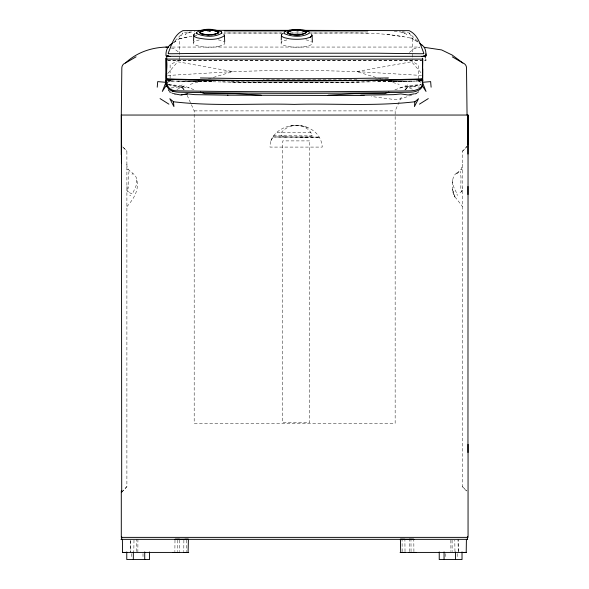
<?xml version="1.0" encoding="UTF-8"?>
<svg xmlns="http://www.w3.org/2000/svg" width="589" height="589" viewBox="0 0 589 589"><rect width="100%" height="100%" fill="white"/><g stroke="black" fill="none" stroke-linecap="round" stroke-linejoin="round"><path stroke-width="0.44" stroke-dasharray="2.94 2.21" d="M175.441 94.262L170.066 92.598L170.066 89.329M177.812 540.113L177.723 551.621M186.713 540.113L186.625 551.621M452.094 540.172L452.153 551.562M174.992 540.12L174.867 551.606M183.886 540.12L183.768 551.606M450.865 540.187L450.916 551.562M130.625 540.187L130.508 552.423L130.758 540.128M133.99 540.172L133.813 551.554M179.505 540.091L179.358 551.621M136.633 551.562L136.692 539.296M137.863 552.423L137.922 539.296M193.523 42.666L193.59 40.921M281.159 42.666L281.225 40.921M460.812 188.473L460.988 177.274L460.333 171.355M456.468 173.114L456.983 173.409L458.779 171.929C451.837 174.344 452.124 182.921 452.293 188.907C452.676 196.483 458.816 200.761 462.461 206.658M270.542 141.426L269.976 147.088L322.257 147.088C320.504 120.804 279.775 117.793 270.542 141.426L273.686 135.757L312.067 135.868C310.116 126.156 297.033 124.161 288.838 126.068M129.02 171.355L128.373 177.274L128.542 188.473M183.554 89.594L181.633 86.863L182.075 84.787M456.983 173.409L461.121 169.249L462.461 164.235M132.046 174.484L132.378 173.409M460.016 192.618L461.121 191.955L462.461 187.839M187.169 95.322L194.186 110.894L194.186 423.314L395.153 423.314L395.153 110.894L402.162 95.322M285.385 137.001L273.082 136.979L273.686 135.757M173.534 42.629L179.328 38.705L182.862 32.991L189.651 31.585M126.893 206.658C133.453 199.111 139.49 190.232 136.685 179.549C136.206 172.319 126.156 172.098 126.893 164.235M415.208 93.548L418.278 92.598L419.213 91.243M405.784 89.594L407.706 86.863L407.257 84.787M461.121 191.955L462.461 190.166M167.718 73.522L177.716 61.779L232.743 71.586L271.735 70.525L317.596 70.525L356.595 71.586L421.555 75.458M467.048 146.271L462.461 151.233L462.461 486.654L467.659 492.235M404.827 89.962L407.706 86.863M121.702 492.235L126.893 486.654L126.893 151.233L121.732 145.645M405.07 89.83L406.918 87.901L420.804 84.86M121.481 492.205L126.893 486.624M462.461 151.263L467.865 145.674M175.036 40.737L182.862 32.991M409.421 52.392L414.428 48.467L419.78 47.525M173.534 42.68L176.251 40.788M168.02 82.202L170.111 80.759L170.111 64.952L178.386 60.078M415.009 94.262L418.484 91.943M126.893 169.927L128.24 169.249M176.891 89.513L184.166 86.031L194.436 89.859M190.63 31.777L185.13 34.28L191.602 31.946L195.121 31.791M411.777 94.991L401.521 98.827L394.468 99.548L371.225 96.478M394.895 89.859L405.166 86.031L421.584 84.463M199.288 39.905L195.357 41.134A16.19 4.16 0 0 0 196.903 45.677L201.607 46.708A15.491 3.983 0 0 0 218.99 46.303M218.99 46.303L222.922 45.073A16.19 4.16 0 0 0 224.203 41.944M286.924 39.905L282.992 41.134A16.19 4.16 0 0 0 284.539 45.677L289.243 46.708A15.491 3.983 0 0 0 306.619 46.303L310.55 45.073A16.19 4.16 0 0 0 311.839 41.944M179.328 59.732L179.328 38.705L193.067 36.054M179.328 38.764L188.517 36.754M190.181 84.367L201.475 80.973M208.418 78.889L232.743 71.586L167.784 75.488M312.067 135.868L306.788 137.163L275.35 137.001M400.034 87.945L420.708 84.713M171.112 88.004L184.166 86.031L167.769 84.463M193.972 35.981L197.609 35.414M409.966 60.078L418.234 64.952L418.234 80.759L421.695 80.406M389.484 81.275L403.892 80.987M416.504 80.73L421.776 80.627M390.809 81.576L421.79 80.958L358.826 82.048A933.086 161.04 0 0 1 230.498 82.114L167.563 80.958L198.545 81.576M207.453 31.239L210.987 31.173M129.72 195.541L130.839 195.526M299.875 137.046L319.496 137.163L273.082 136.979M367.86 33.006L310.388 33.006C343.667 33.404 377.402 30.996 410.209 37.99M172.312 47.054L419.707 47.054M167.556 60.652L422.026 60.652M424.264 60.652L426.024 60.652L426.024 59.047M167.696 60.682L421.658 60.682M194.186 110.894L395.153 110.894M277.161 132.694L311.169 132.694M319.496 137.163L285.105 136.979L281.439 135.757L281.144 132.694C287.587 124.706 299.668 123.425 308.503 127.99M230.984 81.731L262.687 82.011M212.003 81.459L184.931 80.98M167.821 80.641L172.319 80.73M421.503 80.759L422.099 80.774M394.277 31.673L400.439 31.946L406.903 34.28L399.843 31.055M420.848 87.246L405.166 86.031L412.661 89.359M167.519 80.494L170.111 80.759M387.157 34.434L403.517 36.754M167.747 84.573L189.305 87.945M171.244 47.996L173.917 48.467L178.923 52.392M402.383 31.585L409.178 32.991L418.227 41.819M305.868 39.838L309.004 40.531A16.19 4.16 0 0 1 311.338 41.569M218.232 39.838L221.368 40.531A16.19 4.16 0 0 1 223.71 41.569M168.55 84.86L182.421 87.901L184.261 89.83M380.914 78.889L356.595 71.586L411.615 61.779L421.621 73.5M387.864 80.973L399.151 84.367M410.209 37.932L412.705 38.764L418.507 42.68M173.497 93.548L170.427 92.598L168.101 89.211M129.337 192.618L132.378 194.053C134.233 189.349 137.612 184.917 136.685 179.549M461.121 169.249L462.461 169.927M409.178 32.991L412.705 38.764L415.782 40.788M418.234 80.759L422.416 83.638M462.461 486.624L466.672 490.968M122.696 146.919L126.893 151.263M181.633 86.863L184.504 89.962M416.997 40.737L418.102 42.165M126.893 190.166L128.24 191.955L127.57 191.027L126.893 185.513M168.211 89.889L170.066 92.598M456.468 192.625C454.288 188.59 451.977 184.305 452.676 179.549M456.983 194.053L457.307 195.541M458.257 551.613L458.014 539.296M454.973 551.554L454.796 540.172M413.92 551.606L413.795 540.12M405.018 551.606L404.901 540.12M411.063 551.621L410.975 540.113M402.169 551.621L402.073 540.113M409.429 551.621L409.289 540.091M458.271 551.562L458.154 539.296M457.189 553.631L457.189 558.703M445.792 553.631L445.792 558.703M425.302 58.915L425.302 60.652M418.278 90.964L418.278 92.598M412.705 38.705L412.705 59.732M142.994 553.631L142.994 558.703M131.605 553.631L131.605 558.703M421.584 80.862A943.018 161.585 0 0 1 417.078 80.965M411.667 81.083A943.018 161.585 0 0 1 377.306 81.709M369.148 81.827A943.018 161.585 0 0 1 220.205 81.827M212.047 81.709A943.018 161.585 0 0 1 177.694 81.083M172.275 80.965A943.018 161.585 0 0 1 167.769 80.862M359.054 82.121A952.023 163.065 0 0 1 230.299 82.121M296.709 31.224A15.211 3.909 0 0 1 298.424 31.246M209.073 31.224A15.211 3.909 0 0 1 210.788 31.246M388.114 78.919A950.344 162.395 0 0 1 375.649 79.117M356.934 79.36A950.344 162.395 0 0 1 263.136 79.64M281.652 33.006L224.181 33.006L281.652 33.058M303.202 33.006L289.729 33.006L303.202 33.058M309.483 140.896L282.757 140.896L282.757 422.784L309.483 422.784L309.483 140.896M454.855 197.02L452.293 188.907L454.855 197.02"/><path stroke-width="0.88" d="M121.415 163.146L121.444 115.046L121.702 492.235M166.643 61.433C168.012 72.013 160.65 91.428 178.253 90.853C255.854 92.127 333.499 92.053 411.1 90.853L415.061 90.316L418.484 89.072L421.025 87.334L422.32 85.398L422.711 59.106L166.665 59.091L166.643 78.955L199.369 79.684M422.711 68.692L422.711 78.955L389.476 79.692M467.96 452.521L468.056 115.046L121.297 115.046L121.297 154.797M467.96 154.075L468.056 115.046L467.96 144.055M121.452 149.923L121.489 145.674M167.85 79.191C165.457 78.786 167.18 82.158 166.68 83.439C165.995 89.631 173.387 91.972 178.342 92.193C255.876 93.71 333.477 93.71 411.012 92.193C415.967 91.972 423.358 89.631 422.674 83.439C422.173 82.158 423.896 78.786 421.503 79.191M179.704 539.296L188.406 539.259L188.082 552.423M166.812 79L166.797 80.59L166.643 79.39L198.522 80.045M121.297 115.046L121.835 67.838A5.191 5.191 0 0 1 125.509 62.971C137.208 51.942 152.757 47.01 168.645 47.054M422.696 80.56L422.711 79.39L390.831 80.045M466.414 539.296L466.208 552.423L465.7 552.423M422.607 77.623L422.666 58.215M193.59 40.921L193.803 34.825L194.966 33.455M281.255 40.052L281.439 34.825M157.234 87.194L157.705 81.606L165.929 82.327L166.37 85.258L162.321 91.435L165.929 82.327L165.686 58.215M414.892 101.757L414.428 106.565L418.529 98.716L414.892 101.757C374.913 106.506 334.353 103.259 294.176 104.378C253.992 103.259 213.439 106.506 173.46 101.757L169.823 98.716L173.924 106.565L173.46 101.757M166.621 85.987L165.951 84.286L166.289 83.638L166.959 86.082M196.439 32.417C203.573 28.007 213.814 28.64 221.398 31.828L221.839 33.131C214.705 37.541 204.464 36.901 196.881 33.713L196.439 32.417L196.881 33.713M217.105 33.647L218.151 32.8L217.856 31.835C212.46 29.568 205.178 29.111 200.105 32.255L200.422 33.175C205.811 35.443 213.1 35.907 218.166 32.763L217.856 31.835C212.46 29.56 205.23 29.148 200.127 32.218L200.422 33.175L202.064 34M223.938 34.125L224.468 35.693C216.715 40.987 205.922 39.492 197.131 37.792A15.903 4.086 0 0 1 193.803 34.825M285.562 31.173L284.075 32.417L284.516 33.713C292.1 36.901 302.341 37.541 309.475 33.131L309.034 31.828C302.856 28.647 295.442 29.251 288.757 30.172M283.243 33.323A15.903 4.086 0 0 0 284.759 37.792L289.383 38.8A15.211 3.909 0 0 0 306.442 38.395L310.307 37.195L312.104 35.693L311.574 34.125M310.307 37.195L312.104 35.693L312.325 41.797M172.172 43.571C167.453 45.883 165.59 50.904 166.01 55.903L170.015 56.47M170.125 45.051L172.172 43.63M166.739 59.783L166.739 56.316L168.27 55.307M166.606 86.082L165.929 83.638L167.328 82.681M422.026 56.47L425.302 56.367L426.024 55.852C426.016 51.847 425.633 47.37 421.908 44.992M419.434 104.157L428.284 98.599M125.509 62.971L136.059 56.838M172.04 91.825L173.659 91.052M388.902 92.09L384.624 93.68L354.225 93.68L328.117 95.19M400.711 552.423L400.38 539.259L409.083 539.296M200.466 31.003L206.356 29.759M288.102 31.003L293.992 29.759M414.442 93.791L408.089 94.991L400.866 93.916L393.82 94.652L360.74 95.175M181.162 94.858L187.479 93.916M215.338 34.258L208.079 34.81M211.694 34.788L217.812 33.477L218.968 32.52L218.622 31.511L216.833 30.621M422.416 82.327L430.64 81.606L431.111 87.194M425.302 58.046L425.302 56.316L166.739 56.316M358.834 80.509L391 80.038M326.777 80.781L359.032 80.502M184.865 539.266L188.362 539.244M326.895 80.781L262.458 80.781M123.418 552.423L122.586 552.423L122.372 539.296M402.184 552.43L405.033 552.423M411.078 552.43L413.934 552.423M124.515 552.423L126.576 552.423M174.94 552.423L172.827 552.423M179.652 552.423L177.539 552.423M411.255 552.423L409.141 552.423M415.959 552.423L413.846 552.423M287.94 30.348L217.172 30.341M304.992 30.348L409.178 30.657C418.278 35.016 420.266 44.793 423.837 53.143L423.771 53.687L420.546 53.746L376.562 53.201L215.478 53.201L171.487 53.746L168.27 53.687L168.204 53.143C171.774 44.793 173.762 35.016 182.862 30.657L204.81 30.334M224.24 30.922L287.94 30.922M304.992 30.922L367.794 30.922M227.612 95.175L364.076 95.536M120.944 539.34L467.703 539.34M188.716 552.423L122.586 552.423L123.086 552.423M400.071 552.423L466.208 552.423L465.369 552.423M462.21 552.423L464.272 552.423M183.753 552.423L186.61 552.43M174.852 552.423L177.709 552.43M404.893 539.296L400.38 539.259M230.321 80.502L262.576 80.781M198.353 80.038L230.513 80.509M227.943 95.175L194.885 94.652L187.839 93.916L180.617 94.991L174.263 93.791M261.214 95.19L235.107 93.68L204.707 93.68L200.429 92.09M208.167 34.869L201.438 33.86L199.656 32.969L199.31 31.968M424.198 47.319L441.632 49.925L452.286 55.116L462.844 62.971A5.191 5.191 0 0 1 466.51 67.838L467.055 115.046M165.899 47.054L168.572 47.525M304.469 30.621L306.258 31.511L306.597 32.52M289.7 34L288.058 33.175L287.741 32.255C292.814 29.111 300.096 29.568 305.485 31.835L305.801 32.763C300.736 35.9 293.447 35.443 288.058 33.175L287.756 32.218C292.866 29.148 300.096 29.56 305.485 31.835L305.787 32.8C300.427 35.995 292.895 35.369 287.292 32.969L286.946 31.968M452.286 56.838L462.844 62.971M160.068 98.599L168.918 104.157M423.771 55.307L425.302 56.367M419.869 43.571L421.908 45.051M421.982 85.258L426.031 91.435L422.747 83.152M221.398 31.828L221.839 33.131M165.789 80.318L165.929 83.638M425.943 53.879L426.024 55.903M224.468 35.693L224.689 41.797M165.921 82.909L165.951 84.286M121.349 115.046L121.437 155.842M467.96 186.448L467.96 194.539M468.056 444.334L468.056 537.374L121.297 537.374L121.297 490.858M467.416 536.579L467.416 539.34M462.019 551.945L462.019 559.55L439.232 559.55L439.232 551.945M455.459 551.945L455.459 559.55M444.062 551.945L444.062 559.55M149.554 551.945L149.554 559.55L126.768 559.55L126.768 551.945M144.725 551.945L144.725 559.55M133.328 551.945L133.328 559.55M121.651 536.579L121.651 539.34M421.562 79.265A943.011 161.563 0 0 1 412.55 79.471M409.841 79.53A943.011 161.563 0 0 1 167.791 79.265M388.445 77.932A945.183 161.15 0 0 1 200.378 77.954M409.318 539.244L413.795 539.296L409.318 539.244M179.468 539.244L174.992 539.296L179.468 539.244"/></g></svg>
